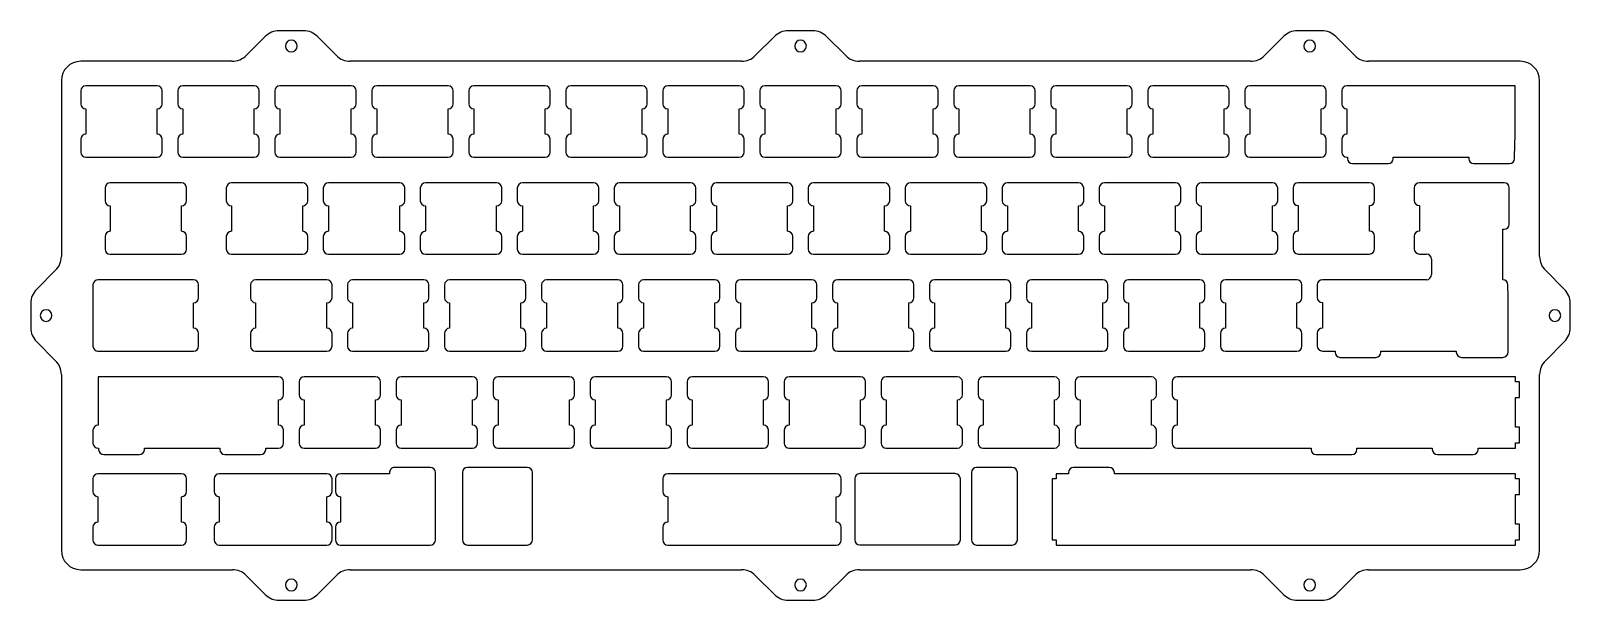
# Model space of a CAD drawing. Header units: millimetres. Extents: x -302 to 0, y -112 to 0.
import ezdxf

# ---------------------------------------------------------------- set-up
doc = ezdxf.new("R2010")
doc.units = ezdxf.units.MM

msp = doc.modelspace()

# ---------------------------------------------------------------- linework, layer by layer
at = {"color": 7, "linetype": 'Continuous'}
for p, q in [((-248.75, 0), (-253.6, 0)), ((-148.75, 0), (-153.6, 0)), ((-48.75, 0), (-53.6, 0)), ((-256.29, -1.12), (-259.97, -4.8)), ((-242.29, -4.88), (-246.06, -1.12)), ((-156.29, -1.12), (-160.06, -4.88)), ((-142.29, -4.88), (-146.06, -1.12)), ((-56.29, -1.12), (-60.06, -4.88)), ((-42.29, -4.88), (-46.06, -1.12)), ((-262.88, -6), (-292.54, -6)), ((-162.75, -6), (-239.6, -6)), ((-62.75, -6), (-139.6, -6)), ((-9.81, -6), (-39.6, -6)), ((-296.35, -9.81), (-296.35, -44.35)), ((-292.53, -11.82), (-292.53, -14.32)), ((-277.53, -10.82), (-291.53, -10.82)), ((-276.53, -14.32), (-276.53, -11.82)), ((-273.48, -11.82), (-273.48, -14.32)), ((-258.48, -10.82), (-272.48, -10.82)), ((-257.48, -14.32), (-257.48, -11.82)), ((-254.43, -11.82), (-254.43, -14.32)), ((-239.43, -10.82), (-253.43, -10.82)), ((-238.43, -14.32), (-238.43, -11.82)), ((-235.38, -11.82), (-235.38, -14.32)), ((-220.38, -10.82), (-234.38, -10.82)), ((-219.38, -14.32), (-219.38, -11.82)), ((-216.33, -11.82), (-216.33, -14.32)), ((-201.33, -10.82), (-215.33, -10.82)), ((-200.33, -14.32), (-200.33, -11.82)), ((-197.28, -11.82), (-197.28, -14.32)), ((-182.28, -10.82), (-196.28, -10.82)), ((-181.28, -14.32), (-181.28, -11.82)), ((-178.23, -11.82), (-178.23, -14.32)), ((-163.23, -10.82), (-177.23, -10.82)), ((-162.23, -14.32), (-162.23, -11.82)), ((-159.18, -11.82), (-159.18, -14.32)), ((-144.18, -10.82), (-158.18, -10.82)), ((-143.18, -14.32), (-143.18, -11.82)), ((-140.13, -11.82), (-140.13, -14.32)), ((-125.13, -10.82), (-139.13, -10.82)), ((-124.13, -14.32), (-124.13, -11.82)), ((-121.08, -11.82), (-121.08, -14.32)), ((-106.08, -10.82), (-120.08, -10.82)), ((-105.08, -14.32), (-105.08, -11.82)), ((-102.03, -11.82), (-102.03, -14.32)), ((-87.03, -10.82), (-101.03, -10.82)), ((-86.03, -14.32), (-86.03, -11.82)), ((-82.98, -11.82), (-82.98, -14.32)), ((-67.98, -10.82), (-81.98, -10.82)), ((-66.98, -14.32), (-66.98, -11.82)), ((-63.93, -11.82), (-63.93, -14.32)), ((-48.93, -10.82), (-62.93, -10.82)), ((-47.93, -14.32), (-47.93, -11.82)), ((-44.88, -11.82), (-44.88, -14.32)), ((-10.83, -10.82), (-43.88, -10.82)), ((-10.83, -20.32), (-10.83, -10.82)), ((-6, -44.35), (-6, -9.81)), ((-291.53, -15.32), (-291.53, -20.32)), ((-277.53, -20.32), (-277.53, -15.32)), ((-272.48, -15.32), (-272.48, -20.32)), ((-258.48, -20.32), (-258.48, -15.32)), ((-253.43, -15.32), (-253.43, -20.32)), ((-239.43, -20.32), (-239.43, -15.32)), ((-234.38, -15.32), (-234.38, -20.32)), ((-220.38, -20.32), (-220.38, -15.32)), ((-215.33, -15.32), (-215.33, -20.32)), ((-201.33, -20.32), (-201.33, -15.32)), ((-196.28, -15.32), (-196.28, -20.32)), ((-182.28, -20.32), (-182.28, -15.32)), ((-177.23, -15.32), (-177.23, -20.32)), ((-163.23, -20.32), (-163.23, -15.32)), ((-158.18, -15.32), (-158.18, -20.32)), ((-144.18, -20.32), (-144.18, -15.32)), ((-139.13, -15.32), (-139.13, -20.32)), ((-125.13, -20.32), (-125.13, -15.32)), ((-120.08, -15.32), (-120.08, -20.32)), ((-106.08, -20.32), (-106.08, -15.32)), ((-101.03, -15.32), (-101.03, -20.32)), ((-87.03, -20.32), (-87.03, -15.32)), ((-81.98, -15.32), (-81.98, -20.32)), ((-67.98, -20.32), (-67.98, -15.32)), ((-62.93, -15.32), (-62.93, -20.32)), ((-48.93, -20.32), (-48.93, -15.32)), ((-43.88, -15.32), (-43.88, -20.32)), ((-10.94, -24.82), (-10.83, -20.32)), ((-292.53, -21.32), (-292.53, -23.82)), ((-276.53, -23.82), (-276.53, -21.32)), ((-273.48, -21.32), (-273.48, -23.82)), ((-257.48, -23.82), (-257.48, -21.32)), ((-254.43, -21.32), (-254.43, -23.82)), ((-238.43, -23.82), (-238.43, -21.32)), ((-235.38, -21.32), (-235.38, -23.82)), ((-219.38, -23.82), (-219.38, -21.32)), ((-216.33, -21.32), (-216.33, -23.82)), ((-200.33, -23.82), (-200.33, -21.32)), ((-197.28, -21.32), (-197.28, -23.82)), ((-181.28, -23.82), (-181.28, -21.32)), ((-178.23, -21.32), (-178.23, -23.82)), ((-162.23, -23.82), (-162.23, -21.32)), ((-159.18, -21.32), (-159.18, -23.82)), ((-143.18, -23.82), (-143.18, -21.32)), ((-140.13, -21.32), (-140.13, -23.82)), ((-124.13, -23.82), (-124.13, -21.32)), ((-121.08, -21.32), (-121.08, -23.82)), ((-105.08, -23.82), (-105.08, -21.32)), ((-102.03, -21.32), (-102.03, -23.82)), ((-86.03, -23.82), (-86.03, -21.32)), ((-82.98, -21.32), (-82.98, -23.82)), ((-66.98, -23.82), (-66.98, -21.32)), ((-63.93, -21.32), (-63.93, -23.82)), ((-47.93, -23.82), (-47.93, -21.32)), ((-44.88, -21.32), (-44.88, -23.82)), ((-291.53, -24.82), (-277.53, -24.82)), ((-272.48, -24.82), (-258.48, -24.82)), ((-253.43, -24.82), (-239.43, -24.82)), ((-234.38, -24.82), (-220.38, -24.82)), ((-215.33, -24.82), (-201.33, -24.82)), ((-196.28, -24.82), (-182.28, -24.82)), ((-177.23, -24.82), (-163.23, -24.82)), ((-158.18, -24.82), (-144.18, -24.82)), ((-139.13, -24.82), (-125.13, -24.82)), ((-120.08, -24.82), (-106.08, -24.82)), ((-101.03, -24.82), (-87.03, -24.82)), ((-81.98, -24.82), (-67.98, -24.82)), ((-62.93, -24.82), (-48.93, -24.82)), ((-43.88, -24.82), (-43.76, -24.82)), ((-43.76, -24.82), (-43.76, -25.08)), ((-42.76, -26.08), (-35.76, -26.08)), ((-34.76, -24.82), (-19.94, -24.82)), ((-34.76, -25.08), (-34.76, -24.82)), ((-19.94, -24.82), (-19.94, -25.08)), ((-18.94, -26.08), (-11.94, -26.08)), ((-10.94, -25.08), (-10.94, -24.82)), ((-272.76, -29.88), (-286.76, -29.88)), ((-248.95, -29.88), (-262.95, -29.88)), ((-229.9, -29.88), (-243.9, -29.88)), ((-210.85, -29.88), (-224.85, -29.88)), ((-191.8, -29.88), (-205.8, -29.88)), ((-172.75, -29.88), (-186.75, -29.88)), ((-153.7, -29.88), (-167.7, -29.88)), ((-134.65, -29.88), (-148.65, -29.88)), ((-115.6, -29.88), (-129.6, -29.88)), ((-96.55, -29.88), (-110.55, -29.88)), ((-77.5, -29.88), (-91.5, -29.88)), ((-58.45, -29.88), (-72.45, -29.88)), ((-39.44, -29.85), (-53.44, -29.85)), ((-12.99, -29.85), (-29.63, -29.85)), ((-287.76, -30.88), (-287.76, -33.38)), ((-271.76, -33.38), (-271.76, -30.88)), ((-263.95, -30.88), (-263.95, -33.38)), ((-247.95, -33.38), (-247.95, -30.88)), ((-244.9, -30.88), (-244.9, -33.38)), ((-228.9, -33.38), (-228.9, -30.88)), ((-225.85, -30.88), (-225.85, -33.38)), ((-209.85, -33.38), (-209.85, -30.88)), ((-206.8, -30.88), (-206.8, -33.38)), ((-190.8, -33.38), (-190.8, -30.88)), ((-187.75, -30.88), (-187.75, -33.38)), ((-171.75, -33.38), (-171.75, -30.88)), ((-168.7, -30.88), (-168.7, -33.38)), ((-152.7, -33.38), (-152.7, -30.88)), ((-149.65, -30.88), (-149.65, -33.38)), ((-133.65, -33.38), (-133.65, -30.88)), ((-130.6, -30.88), (-130.6, -33.38)), ((-114.6, -33.38), (-114.6, -30.88)), ((-111.55, -30.88), (-111.55, -33.38)), ((-95.55, -33.38), (-95.55, -30.88)), ((-92.5, -30.88), (-92.5, -33.38)), ((-76.5, -33.38), (-76.5, -30.88)), ((-73.45, -30.88), (-73.45, -33.38)), ((-57.45, -33.38), (-57.45, -30.88)), ((-54.44, -30.85), (-54.44, -33.35)), ((-38.44, -33.35), (-38.44, -30.85)), ((-30.63, -30.85), (-30.63, -33.35)), ((-11.99, -37.97), (-11.99, -30.85)), ((-286.76, -34.38), (-286.76, -39.38)), ((-272.76, -39.38), (-272.76, -34.38)), ((-262.95, -34.38), (-262.95, -39.38)), ((-248.95, -39.38), (-248.95, -34.38)), ((-243.9, -34.38), (-243.9, -39.38)), ((-229.9, -39.38), (-229.9, -34.38)), ((-224.85, -34.38), (-224.85, -39.38)), ((-210.85, -39.38), (-210.85, -34.38)), ((-205.8, -34.38), (-205.8, -39.38)), ((-191.8, -39.38), (-191.8, -34.38)), ((-186.75, -34.38), (-186.75, -39.38)), ((-172.75, -39.38), (-172.75, -34.38)), ((-167.7, -34.38), (-167.7, -39.38)), ((-153.7, -39.38), (-153.7, -34.38)), ((-148.65, -34.38), (-148.65, -39.38)), ((-134.65, -39.38), (-134.65, -34.38)), ((-129.6, -34.38), (-129.6, -39.38)), ((-115.6, -39.38), (-115.6, -34.38)), ((-110.55, -34.38), (-110.55, -39.38)), ((-96.55, -39.38), (-96.55, -34.38)), ((-91.5, -34.38), (-91.5, -39.38)), ((-77.5, -39.38), (-77.5, -34.38)), ((-72.45, -34.38), (-72.45, -39.38)), ((-58.45, -39.38), (-58.45, -34.38)), ((-53.44, -34.35), (-53.44, -39.35)), ((-39.44, -39.35), (-39.44, -34.35)), ((-29.63, -34.35), (-29.63, -39.35)), ((-13.25, -48.9), (-13.25, -38.97)), ((-13.25, -38.97), (-12.99, -38.97)), ((-287.76, -40.38), (-287.76, -42.88)), ((-271.76, -42.88), (-271.76, -40.38)), ((-263.95, -40.38), (-263.95, -42.88)), ((-247.95, -42.88), (-247.95, -40.38)), ((-244.9, -40.38), (-244.9, -42.88)), ((-228.9, -42.88), (-228.9, -40.38)), ((-225.85, -40.38), (-225.85, -42.88)), ((-209.85, -42.88), (-209.85, -40.38)), ((-206.8, -40.38), (-206.8, -42.88)), ((-190.8, -42.88), (-190.8, -40.38)), ((-187.75, -40.38), (-187.75, -42.88)), ((-171.75, -42.88), (-171.75, -40.38)), ((-168.7, -40.38), (-168.7, -42.88)), ((-152.7, -42.88), (-152.7, -40.38)), ((-149.65, -40.38), (-149.65, -42.88)), ((-133.65, -42.88), (-133.65, -40.38)), ((-130.6, -40.38), (-130.6, -42.88)), ((-114.6, -42.88), (-114.6, -40.38)), ((-111.55, -40.38), (-111.55, -42.88)), ((-95.55, -42.88), (-95.55, -40.38)), ((-92.5, -40.38), (-92.5, -42.88)), ((-76.5, -42.88), (-76.5, -40.38)), ((-73.45, -40.38), (-73.45, -42.88)), ((-57.45, -42.88), (-57.45, -40.38)), ((-54.44, -40.35), (-54.44, -42.85)), ((-38.44, -42.85), (-38.44, -40.35)), ((-30.63, -40.35), (-30.63, -42.85)), ((-286.76, -43.88), (-272.76, -43.88)), ((-262.95, -43.88), (-248.95, -43.88)), ((-243.9, -43.88), (-229.9, -43.88)), ((-224.85, -43.88), (-210.85, -43.88)), ((-205.8, -43.88), (-191.8, -43.88)), ((-186.75, -43.88), (-172.75, -43.88)), ((-167.7, -43.88), (-153.7, -43.88)), ((-148.65, -43.88), (-134.65, -43.88)), ((-129.6, -43.88), (-115.6, -43.88)), ((-110.55, -43.88), (-96.55, -43.88)), ((-91.5, -43.88), (-77.5, -43.88)), ((-72.45, -43.88), (-58.45, -43.88)), ((-53.44, -43.85), (-39.44, -43.85)), ((-29.63, -43.85), (-28.25, -43.85)), ((-27.25, -44.85), (-27.25, -47.9)), ((-297.47, -47.04), (-301.23, -50.81)), ((-1.12, -50.81), (-4.88, -47.04)), ((-290.14, -49.93), (-290.14, -61.93)), ((-270.38, -48.93), (-289.14, -48.93)), ((-269.38, -52.43), (-269.38, -49.93)), ((-259.19, -49.93), (-259.19, -52.43)), ((-244.19, -48.93), (-258.19, -48.93)), ((-243.19, -52.43), (-243.19, -49.93)), ((-240.14, -49.93), (-240.14, -52.43)), ((-225.14, -48.93), (-239.14, -48.93)), ((-224.14, -52.43), (-224.14, -49.93)), ((-221.09, -49.93), (-221.09, -52.43)), ((-206.09, -48.93), (-220.09, -48.93)), ((-205.09, -52.43), (-205.09, -49.93)), ((-202.04, -49.93), (-202.04, -52.43)), ((-187.04, -48.93), (-201.04, -48.93)), ((-186.04, -52.43), (-186.04, -49.93)), ((-182.99, -49.93), (-182.99, -52.43)), ((-167.99, -48.93), (-181.99, -48.93)), ((-166.99, -52.43), (-166.99, -49.93)), ((-163.94, -49.93), (-163.94, -52.43)), ((-148.94, -48.93), (-162.94, -48.93)), ((-147.94, -52.43), (-147.94, -49.93)), ((-144.89, -49.93), (-144.89, -52.43)), ((-129.89, -48.93), (-143.89, -48.93)), ((-128.89, -52.43), (-128.89, -49.93)), ((-125.84, -49.93), (-125.84, -52.43)), ((-110.84, -48.93), (-124.84, -48.93)), ((-109.84, -52.43), (-109.84, -49.93)), ((-106.79, -49.93), (-106.79, -52.43)), ((-91.79, -48.93), (-105.79, -48.93)), ((-90.79, -52.43), (-90.79, -49.93)), ((-87.74, -49.93), (-87.74, -52.43)), ((-72.74, -48.93), (-86.74, -48.93)), ((-71.74, -52.43), (-71.74, -49.93)), ((-68.69, -49.93), (-68.69, -52.43)), ((-53.69, -48.93), (-67.69, -48.93)), ((-52.69, -52.43), (-52.69, -49.93)), ((-49.68, -49.9), (-49.68, -52.4)), ((-28.25, -48.9), (-48.68, -48.9)), ((-12.21, -52.42), (-12.25, -49.9)), ((-302.35, -53.5), (-302.35, -58.35)), ((-270.38, -58.43), (-270.38, -53.43)), ((-258.19, -53.43), (-258.19, -58.43)), ((-244.19, -58.43), (-244.19, -53.43)), ((-239.14, -53.43), (-239.14, -58.43)), ((-225.14, -58.43), (-225.14, -53.43)), ((-220.09, -53.43), (-220.09, -58.43)), ((-206.09, -58.43), (-206.09, -53.43)), ((-201.04, -53.43), (-201.04, -58.43)), ((-187.04, -58.43), (-187.04, -53.43)), ((-181.99, -53.43), (-181.99, -58.43)), ((-167.99, -58.43), (-167.99, -53.43)), ((-162.94, -53.43), (-162.94, -58.43)), ((-148.94, -58.43), (-148.94, -53.43)), ((-143.89, -53.43), (-143.89, -58.43)), ((-129.89, -58.43), (-129.89, -53.43)), ((-124.84, -53.43), (-124.84, -58.43)), ((-110.84, -58.43), (-110.84, -53.43)), ((-105.79, -53.43), (-105.79, -58.43)), ((-91.79, -58.43), (-91.79, -53.43)), ((-86.74, -53.43), (-86.74, -58.43)), ((-72.74, -58.43), (-72.74, -53.43)), ((-67.69, -53.43), (-67.69, -58.43)), ((-53.69, -58.43), (-53.69, -53.43)), ((-48.68, -53.4), (-48.68, -58.4)), ((-12.21, -62.9), (-12.21, -52.42)), ((0, -58.35), (0, -53.5)), ((-269.38, -61.93), (-269.38, -59.43)), ((-259.19, -59.43), (-259.19, -61.93)), ((-243.19, -61.93), (-243.19, -59.43)), ((-240.14, -59.43), (-240.14, -61.93)), ((-224.14, -61.93), (-224.14, -59.43)), ((-221.09, -59.43), (-221.09, -61.93)), ((-205.09, -61.93), (-205.09, -59.43)), ((-202.04, -59.43), (-202.04, -61.93)), ((-186.04, -61.93), (-186.04, -59.43)), ((-182.99, -59.43), (-182.99, -61.93)), ((-166.99, -61.93), (-166.99, -59.43)), ((-163.94, -59.43), (-163.94, -61.93)), ((-147.94, -61.93), (-147.94, -59.43)), ((-144.89, -59.43), (-144.89, -61.93)), ((-128.89, -61.93), (-128.89, -59.43)), ((-125.84, -59.43), (-125.84, -61.93)), ((-109.84, -61.93), (-109.84, -59.43)), ((-106.79, -59.43), (-106.79, -61.93)), ((-90.79, -61.93), (-90.79, -59.43)), ((-87.74, -59.43), (-87.74, -61.93)), ((-71.74, -61.93), (-71.74, -59.43)), ((-68.69, -59.43), (-68.69, -61.93)), ((-52.69, -61.93), (-52.69, -59.43)), ((-49.68, -59.4), (-49.68, -61.9)), ((-301.23, -61.04), (-297.47, -64.81)), ((-289.15, -62.93), (-270.38, -62.93)), ((-258.19, -62.93), (-244.19, -62.93)), ((-239.14, -62.93), (-225.14, -62.93)), ((-220.09, -62.93), (-206.09, -62.93)), ((-201.04, -62.93), (-187.04, -62.93)), ((-181.99, -62.93), (-167.99, -62.93)), ((-162.94, -62.93), (-148.94, -62.93)), ((-143.89, -62.93), (-129.89, -62.93)), ((-124.84, -62.93), (-110.84, -62.93)), ((-105.79, -62.93), (-91.79, -62.93)), ((-86.74, -62.93), (-72.74, -62.93)), ((-67.69, -62.93), (-53.69, -62.93)), ((-48.68, -62.9), (-46.18, -62.9)), ((-46.18, -62.9), (-46.18, -63.15)), ((-37.18, -62.9), (-22.37, -62.9)), ((-37.18, -63.15), (-37.18, -62.9)), ((-22.37, -62.9), (-22.37, -63.15)), ((-4.88, -64.81), (-1.12, -61.04)), ((-45.18, -64.15), (-38.18, -64.15)), ((-21.37, -64.15), (-13.25, -64.15)), ((-296.35, -67.5), (-296.35, -102.04)), ((-253.71, -67.98), (-289.14, -67.98)), ((-289.14, -67.98), (-289.14, -77.48)), ((-252.71, -71.48), (-252.71, -68.98)), ((-249.66, -68.98), (-249.66, -71.48)), ((-234.66, -67.98), (-248.66, -67.98)), ((-233.66, -71.48), (-233.66, -68.98)), ((-230.61, -68.98), (-230.61, -71.48)), ((-215.61, -67.98), (-229.61, -67.98)), ((-214.61, -71.48), (-214.61, -68.98)), ((-211.56, -68.98), (-211.56, -71.48)), ((-196.56, -67.98), (-210.56, -67.98)), ((-195.56, -71.48), (-195.56, -68.98)), ((-192.51, -68.98), (-192.51, -71.48)), ((-177.51, -67.98), (-191.51, -67.98)), ((-176.51, -71.48), (-176.51, -68.98)), ((-173.46, -68.98), (-173.46, -71.48)), ((-158.46, -67.98), (-172.46, -67.98)), ((-157.46, -71.48), (-157.46, -68.98)), ((-154.41, -68.98), (-154.41, -71.48)), ((-139.41, -67.98), (-153.41, -67.98)), ((-138.41, -71.48), (-138.41, -68.98)), ((-135.36, -68.98), (-135.36, -71.48)), ((-120.36, -67.98), (-134.36, -67.98)), ((-119.36, -71.48), (-119.36, -68.98)), ((-116.31, -68.98), (-116.31, -71.48)), ((-101.31, -67.98), (-115.31, -67.98)), ((-100.31, -71.48), (-100.31, -68.98)), ((-97.26, -68.98), (-97.26, -71.48)), ((-82.26, -67.98), (-96.26, -67.98)), ((-81.26, -71.48), (-81.26, -68.98)), ((-78.21, -68.98), (-78.21, -71.48)), ((-70, -67.96), (-77.21, -67.98)), ((-10.76, -67.96), (-70, -67.96)), ((-10.76, -68.96), (-10.76, -67.96)), ((-9.96, -68.96), (-10.76, -68.96)), ((-9.96, -72.06), (-9.96, -68.96)), ((-6, -102.04), (-6, -67.5)), ((-253.71, -77.48), (-253.71, -72.48)), ((-248.66, -72.48), (-248.66, -77.48)), ((-234.66, -77.48), (-234.66, -72.48)), ((-229.61, -72.48), (-229.61, -77.48)), ((-215.61, -77.48), (-215.61, -72.48)), ((-210.56, -72.48), (-210.56, -77.48)), ((-196.56, -77.48), (-196.56, -72.48)), ((-191.51, -72.48), (-191.51, -77.48)), ((-177.51, -77.48), (-177.51, -72.48)), ((-172.46, -72.48), (-172.46, -77.48)), ((-158.46, -77.48), (-158.46, -72.48)), ((-153.41, -72.48), (-153.41, -77.48)), ((-139.41, -77.48), (-139.41, -72.48)), ((-134.36, -72.48), (-134.36, -77.48)), ((-120.36, -77.48), (-120.36, -72.48)), ((-115.31, -72.48), (-115.31, -77.48)), ((-101.31, -77.48), (-101.31, -72.48)), ((-96.26, -72.48), (-96.26, -77.48)), ((-82.26, -77.48), (-82.26, -72.48)), ((-77.21, -72.48), (-77.21, -77.48)), ((-10.76, -72.06), (-9.96, -72.06)), ((-10.76, -77.86), (-10.76, -72.06)), ((-290.14, -78.48), (-290.14, -80.98)), ((-252.71, -80.98), (-252.71, -78.48)), ((-249.66, -78.48), (-249.66, -80.98)), ((-233.66, -80.98), (-233.66, -78.48)), ((-230.61, -78.48), (-230.61, -80.98)), ((-214.61, -80.98), (-214.61, -78.48)), ((-211.56, -78.48), (-211.56, -80.98)), ((-195.56, -80.98), (-195.56, -78.48)), ((-192.51, -78.48), (-192.51, -80.98)), ((-176.51, -80.98), (-176.51, -78.48)), ((-173.46, -78.48), (-173.46, -80.98)), ((-157.46, -80.98), (-157.46, -78.48)), ((-154.41, -78.48), (-154.41, -80.98)), ((-138.41, -80.98), (-138.41, -78.48)), ((-135.36, -78.48), (-135.36, -80.98)), ((-119.36, -80.98), (-119.36, -78.48)), ((-116.31, -78.48), (-116.31, -80.98)), ((-100.31, -80.98), (-100.31, -78.48)), ((-97.26, -78.48), (-97.26, -80.98)), ((-81.26, -80.98), (-81.26, -78.48)), ((-78.21, -78.48), (-78.21, -80.98)), ((-9.96, -77.86), (-10.76, -77.86)), ((-9.96, -80.96), (-9.96, -77.86)), ((-10.76, -80.96), (-9.96, -80.96)), ((-10.76, -81.96), (-10.76, -80.96)), ((-289.14, -81.98), (-289.03, -81.98)), ((-289.03, -81.98), (-289.03, -82.23)), ((-288.03, -83.23), (-281.03, -83.23)), ((-280.03, -81.98), (-265.21, -81.98)), ((-280.03, -82.23), (-280.03, -81.98)), ((-265.21, -81.98), (-265.21, -82.23)), ((-264.21, -83.23), (-257.21, -83.23)), ((-256.21, -81.98), (-253.71, -81.98)), ((-256.21, -82.23), (-256.21, -81.98)), ((-248.66, -81.98), (-234.66, -81.98)), ((-229.61, -81.98), (-215.61, -81.98)), ((-210.56, -81.98), (-196.56, -81.98)), ((-191.51, -81.98), (-177.51, -81.98)), ((-172.46, -81.98), (-158.46, -81.98)), ((-153.41, -81.98), (-139.41, -81.98)), ((-134.36, -81.98), (-120.36, -81.98)), ((-115.31, -81.98), (-101.31, -81.98)), ((-96.26, -81.98), (-82.26, -81.98)), ((-77.21, -81.98), (-63.21, -81.98)), ((-63.21, -81.98), (-58.16, -81.97)), ((-58.16, -81.97), (-50.9, -81.97)), ((-50.9, -81.97), (-50.9, -82.23)), ((-49.9, -83.23), (-42.9, -83.23)), ((-41.9, -81.97), (-27.09, -81.97)), ((-41.9, -82.23), (-41.9, -81.97)), ((-27.09, -81.97), (-27.09, -82.23)), ((-26.09, -83.23), (-19.09, -83.23)), ((-18.09, -81.97), (-10.76, -81.96)), ((-18.09, -82.23), (-18.09, -81.97)), ((-272.76, -87.02), (-289.15, -87.02)), ((-244.19, -87.02), (-265.33, -87.02)), ((-231.88, -87.02), (-241.52, -87.02)), ((-223.88, -85.77), (-230.88, -85.77)), ((-222.88, -100.02), (-222.88, -86.77)), ((-217.59, -86.77), (-217.59, -100.01)), ((-204.83, -85.77), (-216.59, -85.77)), ((-203.83, -100.01), (-203.83, -86.77)), ((-144.18, -87.03), (-177.23, -87.02)), ((-120.77, -86.99), (-139.53, -86.99)), ((-117.58, -86.77), (-117.58, -100.01)), ((-109.58, -85.77), (-116.58, -85.77)), ((-108.58, -100.01), (-108.58, -86.77)), ((-100.96, -87.01), (-100.96, -88.01)), ((-98.53, -87.02), (-100.96, -87.01)), ((-98.53, -86.77), (-98.53, -87.02)), ((-90.53, -85.77), (-97.53, -85.77)), ((-89.53, -87.02), (-89.53, -86.77)), ((-10.76, -87.01), (-89.53, -87.02)), ((-10.76, -88.01), (-10.76, -87.01)), ((-290.15, -88.02), (-290.15, -90.52)), ((-271.76, -90.52), (-271.76, -88.02)), ((-266.33, -88.02), (-266.33, -90.52)), ((-243.19, -90.52), (-243.19, -88.02)), ((-242.52, -88.02), (-242.52, -90.52)), ((-178.23, -88.02), (-178.23, -90.52)), ((-143.18, -90.53), (-143.18, -88.03)), ((-140.53, -87.99), (-140.53, -99.99)), ((-119.77, -99.99), (-119.77, -87.99)), ((-101.76, -88.01), (-101.76, -100.01)), ((-100.96, -88.01), (-101.76, -88.01)), ((-9.96, -88.01), (-10.76, -88.01)), ((-9.96, -91.11), (-9.96, -88.01)), ((-289.15, -91.52), (-289.15, -96.52)), ((-272.76, -96.52), (-272.76, -91.52)), ((-265.33, -91.52), (-265.33, -96.52)), ((-244.19, -96.52), (-244.19, -91.52)), ((-241.52, -91.52), (-241.52, -96.52)), ((-177.23, -91.52), (-177.23, -96.52)), ((-144.18, -96.53), (-144.18, -91.53)), ((-10.76, -91.11), (-9.96, -91.11)), ((-10.76, -96.91), (-10.76, -91.11)), ((-290.15, -97.52), (-290.15, -100.02)), ((-271.76, -100.02), (-271.76, -97.52)), ((-266.33, -97.52), (-266.33, -100.02)), ((-243.19, -100.02), (-243.19, -97.52)), ((-242.52, -97.52), (-242.52, -100.02)), ((-178.23, -97.52), (-178.23, -100.02)), ((-143.18, -100.03), (-143.18, -97.53)), ((-9.96, -96.91), (-10.76, -96.91)), ((-9.96, -100.01), (-9.96, -96.91)), ((-289.15, -101.02), (-272.76, -101.02)), ((-265.33, -101.02), (-244.19, -101.02)), ((-241.52, -101.02), (-223.88, -101.02)), ((-216.59, -101.01), (-204.83, -101.01)), ((-177.23, -101.02), (-144.18, -101.03)), ((-139.53, -100.99), (-120.77, -100.99)), ((-116.58, -101.01), (-109.58, -101.01)), ((-101.76, -100.01), (-100.96, -100.01)), ((-100.96, -100.01), (-100.96, -101.01)), ((-100.96, -101.01), (-10.76, -101.01)), ((-10.76, -100.01), (-9.96, -100.01)), ((-10.76, -101.01), (-10.76, -100.01)), ((-292.54, -105.85), (-262.75, -105.85)), ((-260.06, -106.97), (-256.29, -110.73)), ((-246.06, -110.73), (-242.29, -106.97)), ((-239.6, -105.85), (-162.75, -105.85)), ((-160.06, -106.97), (-156.29, -110.73)), ((-146.06, -110.73), (-142.29, -106.97)), ((-139.6, -105.85), (-62.75, -105.85)), ((-60.06, -106.97), (-56.29, -110.73)), ((-46.06, -110.73), (-42.29, -106.97)), ((-39.6, -105.85), (-9.81, -105.85)), ((-253.6, -111.85), (-248.75, -111.85)), ((-153.6, -111.85), (-148.75, -111.85)), ((-53.6, -111.85), (-48.75, -111.85))]:
    msp.add_line(p, q, dxfattribs=at)
for centre, radius, start, end in [((-148.75, -3.81), 3.81, 45, 90), ((-48.75, -3.81), 3.81, 45, 90), ((-253.6, -3.81), 3.81, 90, 135), ((-251.17, -3), 1.15, 0, 180), ((-251.17, -3), 1.15, 180, 0), ((-248.75, -3.81), 3.81, 45, 90), ((-153.6, -3.81), 3.81, 90, 135), ((-151.17, -3), 1.15, 0, 180), ((-151.17, -3), 1.15, 180, 0), ((-53.6, -3.81), 3.81, 90, 135), ((-51.17, -3), 1.15, 0, 180), ((-51.17, -3), 1.15, 180, 0), ((-292.54, -9.81), 3.81, 90, 180), ((-262.88, -1.89), 4.11, 270, 315), ((-239.6, -2.19), 3.81, 225, 270), ((-162.75, -2.19), 3.81, 270, 315), ((-139.6, -2.19), 3.81, 225, 270), ((-62.75, -2.19), 3.81, 270, 315), ((-39.6, -2.19), 3.81, 225, 270), ((-9.81, -9.81), 3.81, 0, 90), ((-291.53, -11.82), 1, 90, 180), ((-277.53, -11.82), 1, 0, 90), ((-272.48, -11.82), 1, 90, 180), ((-258.48, -11.82), 1, 0, 90), ((-253.43, -11.82), 1, 90, 180), ((-239.43, -11.82), 1, 0, 90), ((-234.38, -11.82), 1, 90, 180), ((-220.38, -11.82), 1, 0, 90), ((-215.33, -11.82), 1, 90, 180), ((-201.33, -11.82), 1, 0, 90), ((-196.28, -11.82), 1, 90, 180), ((-182.28, -11.82), 1, 0, 90), ((-177.23, -11.82), 1, 90, 180), ((-163.23, -11.82), 1, 0, 90), ((-158.18, -11.82), 1, 90, 180), ((-144.18, -11.82), 1, 0, 90), ((-139.13, -11.82), 1, 90, 180), ((-125.13, -11.82), 1, 0, 90), ((-120.08, -11.82), 1, 90, 180), ((-106.08, -11.82), 1, 0, 90), ((-101.03, -11.82), 1, 90, 180), ((-87.03, -11.82), 1, 0, 90), ((-81.98, -11.82), 1, 90, 180), ((-67.98, -11.82), 1, 0, 90), ((-62.93, -11.82), 1, 90, 180), ((-48.93, -11.82), 1, 0, 90), ((-43.88, -11.82), 1, 90, 180), ((-291.53, -14.32), 1, 180, 270), ((-277.53, -14.32), 1, 270, 0), ((-272.48, -14.32), 1, 180, 270), ((-258.48, -14.32), 1, 270, 0), ((-253.43, -14.32), 1, 180, 270), ((-239.43, -14.32), 1, 270, 0), ((-234.38, -14.32), 1, 180, 270), ((-220.38, -14.32), 1, 270, 0), ((-215.33, -14.32), 1, 180, 270), ((-201.33, -14.32), 1, 270, 0), ((-196.28, -14.32), 1, 180, 270), ((-182.28, -14.32), 1, 270, 0), ((-177.23, -14.32), 1, 180, 270), ((-163.23, -14.32), 1, 270, 0), ((-158.18, -14.32), 1, 180, 270), ((-144.18, -14.32), 1, 270, 0), ((-139.13, -14.32), 1, 180, 270), ((-125.13, -14.32), 1, 270, 0), ((-120.08, -14.32), 1, 180, 270), ((-106.08, -14.32), 1, 270, 0), ((-101.03, -14.32), 1, 180, 270), ((-87.03, -14.32), 1, 270, 0), ((-81.98, -14.32), 1, 180, 270), ((-67.98, -14.32), 1, 270, 0), ((-62.93, -14.32), 1, 180, 270), ((-48.93, -14.32), 1, 270, 0), ((-43.88, -14.32), 1, 180, 270), ((-291.53, -21.32), 1, 90, 180), ((-277.53, -21.32), 1, 0, 90), ((-272.48, -21.32), 1, 90, 180), ((-258.48, -21.32), 1, 0, 90), ((-253.43, -21.32), 1, 90, 180), ((-239.43, -21.32), 1, 0, 90), ((-234.38, -21.32), 1, 90, 180), ((-220.38, -21.32), 1, 0, 90), ((-215.33, -21.32), 1, 90, 180), ((-201.33, -21.32), 1, 0, 90), ((-196.28, -21.32), 1, 90, 180), ((-182.28, -21.32), 1, 0, 90), ((-177.23, -21.32), 1, 90, 180), ((-163.23, -21.32), 1, 0, 90), ((-158.18, -21.32), 1, 90, 180), ((-144.18, -21.32), 1, 0, 90), ((-139.13, -21.32), 1, 90, 180), ((-125.13, -21.32), 1, 0, 90), ((-120.08, -21.32), 1, 90, 180), ((-106.08, -21.32), 1, 0, 90), ((-101.03, -21.32), 1, 90, 180), ((-87.03, -21.32), 1, 0, 90), ((-81.98, -21.32), 1, 90, 180), ((-67.98, -21.32), 1, 0, 90), ((-62.93, -21.32), 1, 90, 180), ((-48.93, -21.32), 1, 0, 90), ((-43.88, -21.32), 1, 90, 180), ((-291.53, -23.82), 1, 180, 270), ((-277.53, -23.82), 1, 270, 0), ((-272.48, -23.82), 1, 180, 270), ((-258.48, -23.82), 1, 270, 0), ((-253.43, -23.82), 1, 180, 270), ((-239.43, -23.82), 1, 270, 0), ((-234.38, -23.82), 1, 180, 270), ((-220.38, -23.82), 1, 270, 0), ((-215.33, -23.82), 1, 180, 270), ((-201.33, -23.82), 1, 270, 0), ((-196.28, -23.82), 1, 180, 270), ((-182.28, -23.82), 1, 270, 0), ((-177.23, -23.82), 1, 180, 270), ((-163.23, -23.82), 1, 270, 0), ((-158.18, -23.82), 1, 180, 270), ((-144.18, -23.82), 1, 270, 0), ((-139.13, -23.82), 1, 180, 270), ((-125.13, -23.82), 1, 270, 0), ((-120.08, -23.82), 1, 180, 270), ((-106.08, -23.82), 1, 270, 0), ((-101.03, -23.82), 1, 180, 270), ((-87.03, -23.82), 1, 270, 0), ((-81.98, -23.82), 1, 180, 270), ((-67.98, -23.82), 1, 270, 0), ((-62.93, -23.82), 1, 180, 270), ((-48.93, -23.82), 1, 270, 0), ((-43.88, -23.82), 1, 180, 270), ((-42.76, -25.08), 1, 180, 270), ((-35.76, -25.08), 1, 270, 360), ((-18.94, -25.08), 1, 180, 270), ((-11.94, -25.08), 1, 270, 0), ((-286.76, -30.88), 1, 90, 180), ((-272.76, -30.88), 1, 0, 90), ((-262.95, -30.88), 1, 90, 180), ((-248.95, -30.88), 1, 0, 90), ((-243.9, -30.88), 1, 90, 180), ((-229.9, -30.88), 1, 0, 90), ((-224.85, -30.88), 1, 90, 180), ((-210.85, -30.88), 1, 0, 90), ((-205.8, -30.88), 1, 90, 180), ((-191.8, -30.88), 1, 0, 90), ((-186.75, -30.88), 1, 90, 180), ((-172.75, -30.88), 1, 0, 90), ((-167.7, -30.88), 1, 90, 180), ((-153.7, -30.88), 1, 0, 90), ((-148.65, -30.88), 1, 90, 180), ((-134.65, -30.88), 1, 0, 90), ((-129.6, -30.88), 1, 90, 180), ((-115.6, -30.88), 1, 0, 90), ((-110.55, -30.88), 1, 90, 180), ((-96.55, -30.88), 1, 0, 90), ((-91.5, -30.88), 1, 90, 180), ((-77.5, -30.88), 1, 0, 90), ((-72.45, -30.88), 1, 90, 180), ((-58.45, -30.88), 1, 0, 90), ((-53.44, -30.85), 1, 90, 180), ((-39.44, -30.85), 1, 0, 90), ((-29.63, -30.85), 1, 90, 180), ((-12.99, -30.85), 1, 0, 90), ((-286.76, -33.38), 1, 180, 270), ((-272.76, -33.38), 1, 270, 0), ((-262.95, -33.38), 1, 180, 270), ((-248.95, -33.38), 1, 270, 0), ((-243.9, -33.38), 1, 180, 270), ((-229.9, -33.38), 1, 270, 0), ((-224.85, -33.38), 1, 180, 270), ((-210.85, -33.38), 1, 270, 0), ((-205.8, -33.38), 1, 180, 270), ((-191.8, -33.38), 1, 270, 0), ((-186.75, -33.38), 1, 180, 270), ((-172.75, -33.38), 1, 270, 0), ((-167.7, -33.38), 1, 180, 270), ((-153.7, -33.38), 1, 270, 0), ((-148.65, -33.38), 1, 180, 270), ((-134.65, -33.38), 1, 270, 0), ((-129.6, -33.38), 1, 180, 270), ((-115.6, -33.38), 1, 270, 0), ((-110.55, -33.38), 1, 180, 270), ((-96.55, -33.38), 1, 270, 0), ((-91.5, -33.38), 1, 180, 270), ((-77.5, -33.38), 1, 270, 0), ((-72.45, -33.38), 1, 180, 270), ((-58.45, -33.38), 1, 270, 0), ((-53.44, -33.35), 1, 180, 270), ((-39.44, -33.35), 1, 270, 0), ((-29.63, -33.35), 1, 180, 270), ((-12.99, -37.97), 1, 270, 0), ((-286.76, -40.38), 1, 90, 180), ((-272.76, -40.38), 1, 0, 90), ((-262.95, -40.38), 1, 90, 180), ((-248.95, -40.38), 1, 0, 90), ((-243.9, -40.38), 1, 90, 180), ((-229.9, -40.38), 1, 0, 90), ((-224.85, -40.38), 1, 90, 180), ((-210.85, -40.38), 1, 0, 90), ((-205.8, -40.38), 1, 90, 180), ((-191.8, -40.38), 1, 0, 90), ((-186.75, -40.38), 1, 90, 180), ((-172.75, -40.38), 1, 0, 90), ((-167.7, -40.38), 1, 90, 180), ((-153.7, -40.38), 1, 0, 90), ((-148.65, -40.38), 1, 90, 180), ((-134.65, -40.38), 1, 0, 90), ((-129.6, -40.38), 1, 90, 180), ((-115.6, -40.38), 1, 0, 90), ((-110.55, -40.38), 1, 90, 180), ((-96.55, -40.38), 1, 0, 90), ((-91.5, -40.38), 1, 90, 180), ((-77.5, -40.38), 1, 0, 90), ((-72.45, -40.38), 1, 90, 180), ((-58.45, -40.38), 1, 0, 90), ((-53.44, -40.35), 1, 90, 180), ((-39.44, -40.35), 1, 360, 90), ((-29.63, -40.35), 1, 90, 180), ((-300.16, -44.35), 3.81, 315, 0), ((-286.76, -42.88), 1, 180, 270), ((-272.76, -42.88), 1, 270, 0), ((-262.95, -42.88), 1, 180, 270), ((-248.95, -42.88), 1, 270, 0), ((-243.9, -42.88), 1, 180, 270), ((-229.9, -42.88), 1, 270, 0), ((-224.85, -42.88), 1, 180, 270), ((-210.85, -42.88), 1, 270, 0), ((-205.8, -42.88), 1, 180, 270), ((-191.8, -42.88), 1, 270, 0), ((-186.75, -42.88), 1, 180, 270), ((-172.75, -42.88), 1, 270, 0), ((-167.7, -42.88), 1, 180, 270), ((-153.7, -42.88), 1, 270, 0), ((-148.65, -42.88), 1, 180, 270), ((-134.65, -42.88), 1, 270, 0), ((-129.6, -42.88), 1, 180, 270), ((-115.6, -42.88), 1, 270, 0), ((-110.55, -42.88), 1, 180, 270), ((-96.55, -42.88), 1, 270, 360), ((-91.5, -42.88), 1, 180, 270), ((-77.5, -42.88), 1, 270, 0), ((-72.45, -42.88), 1, 180, 270), ((-58.45, -42.88), 1, 270, 0), ((-53.44, -42.85), 1, 180, 270), ((-39.44, -42.85), 1, 270, 0), ((-29.63, -42.85), 1, 180, 270), ((-28.25, -44.85), 1, 0, 90), ((-2.19, -44.35), 3.81, 180, 225), ((-28.25, -47.9), 1, 270.0196, 360), ((-298.54, -53.5), 3.81, 135, 180), ((-289.14, -49.93), 1, 90, 180), ((-270.38, -49.93), 1, 0, 90), ((-258.19, -49.93), 1, 90, 180), ((-244.19, -49.93), 1, 0, 90), ((-239.14, -49.93), 1, 90, 180), ((-225.14, -49.93), 1, 0, 90), ((-220.09, -49.93), 1, 90, 180), ((-206.09, -49.93), 1, 0, 90), ((-201.04, -49.93), 1, 90, 180), ((-187.04, -49.93), 1, 0, 90), ((-181.99, -49.93), 1, 90, 180), ((-167.99, -49.93), 1, 0, 90), ((-162.94, -49.93), 1, 90, 180), ((-148.94, -49.93), 1, 0, 90), ((-143.89, -49.93), 1, 90, 180), ((-129.89, -49.93), 1, 0, 90), ((-124.84, -49.93), 1, 90, 180), ((-110.84, -49.93), 1, 0, 90), ((-105.79, -49.93), 1, 90, 180), ((-91.79, -49.93), 1, 0, 90), ((-86.74, -49.93), 1, 90, 180), ((-72.74, -49.93), 1, 0, 90), ((-67.69, -49.93), 1, 90, 180), ((-53.69, -49.93), 1, 0, 90), ((-48.68, -49.9), 1, 90, 180), ((-13.25, -49.9), 1, 0, 90), ((-3.81, -53.5), 3.81, 360, 45), ((-270.38, -52.43), 1, 270, 0), ((-258.19, -52.43), 1, 180, 270), ((-244.19, -52.43), 1, 270, 0), ((-239.14, -52.43), 1, 180, 270), ((-225.14, -52.43), 1, 270, 0), ((-220.09, -52.43), 1, 180, 270), ((-206.09, -52.43), 1, 270, 0), ((-201.04, -52.43), 1, 180, 270), ((-187.04, -52.43), 1, 270, 0), ((-181.99, -52.43), 1, 180, 270), ((-167.99, -52.43), 1, 270, 0), ((-162.94, -52.43), 1, 180, 270), ((-148.94, -52.43), 1, 270, 0), ((-143.89, -52.43), 1, 180, 270), ((-129.89, -52.43), 1, 270, 0), ((-124.84, -52.43), 1, 180, 270), ((-110.84, -52.43), 1, 270, 0), ((-105.79, -52.43), 1, 180, 270), ((-91.79, -52.43), 1, 270, 0), ((-86.74, -52.43), 1, 180, 270), ((-72.74, -52.43), 1, 270, 0), ((-67.69, -52.43), 1, 180, 270), ((-53.69, -52.43), 1, 270, 0), ((-48.68, -52.4), 1, 180, 270), ((-299.35, -55.93), 1.15, 0, 180), ((-299.35, -55.93), 1.15, 180, 0), ((-3, -55.93), 1.15, 0, 180), ((-3, -55.93), 1.15, 180, 0), ((-298.54, -58.35), 3.81, 180, 225), ((-270.38, -59.43), 1, 0, 90), ((-258.19, -59.43), 1, 90, 180), ((-244.19, -59.43), 1, 360, 90), ((-239.14, -59.43), 1, 90, 180), ((-225.14, -59.43), 1, 0, 90), ((-220.09, -59.43), 1, 90, 180), ((-206.09, -59.43), 1, 0, 90), ((-201.04, -59.43), 1, 90, 180), ((-187.04, -59.43), 1, 0, 90), ((-181.99, -59.43), 1, 90, 180), ((-167.99, -59.43), 1, 0, 90), ((-162.94, -59.43), 1, 90, 180), ((-148.94, -59.43), 1, 0, 90), ((-143.89, -59.43), 1, 90, 180), ((-129.89, -59.43), 1, 0, 90), ((-124.84, -59.43), 1, 90, 180), ((-110.84, -59.43), 1, 0, 90), ((-105.79, -59.43), 1, 90, 180), ((-91.79, -59.43), 1, 0, 90), ((-86.74, -59.43), 1, 90, 180), ((-72.74, -59.43), 1, 360, 90), ((-67.69, -59.43), 1, 90, 180), ((-53.69, -59.43), 1, 0, 90), ((-48.68, -59.4), 1, 90, 180), ((-3.81, -58.35), 3.81, 315, 0), ((-289.14, -61.93), 1, 179.9977, 269.4887), ((-270.38, -61.93), 1, 270, 0), ((-258.19, -61.93), 1, 180, 270), ((-244.19, -61.93), 1, 270, 0), ((-239.14, -61.93), 1, 180, 270), ((-225.14, -61.93), 1, 270, 0), ((-220.09, -61.93), 1, 180, 270), ((-206.09, -61.93), 1, 270, 0), ((-201.04, -61.93), 1, 180, 270), ((-187.04, -61.93), 1, 270, 0), ((-181.99, -61.93), 1, 180, 270), ((-167.99, -61.93), 1, 270, 0), ((-162.94, -61.93), 1, 180, 270), ((-148.94, -61.93), 1, 270, 0), ((-143.89, -61.93), 1, 180, 270), ((-129.89, -61.93), 1, 270, 0), ((-124.84, -61.93), 1, 180, 270), ((-110.84, -61.93), 1, 270, 0), ((-105.79, -61.93), 1, 180, 270), ((-91.79, -61.93), 1, 270, 0), ((-86.74, -61.93), 1, 180, 270), ((-72.74, -61.93), 1, 270, 360), ((-67.69, -61.93), 1, 180, 270), ((-53.69, -61.93), 1, 270, 0), ((-48.68, -61.9), 1, 180, 270), ((-45.18, -63.15), 1, 180, 270), ((-38.18, -63.15), 1, 270, 0), ((-21.37, -63.15), 1, 180, 270), ((-13.25, -63.09), 1.06, 270, 0), ((-13.25, -63.09), 1.06, 0, 10.593), ((-300.16, -67.5), 3.81, 0, 45), ((-2.19, -67.5), 3.81, 135, 180), ((-253.71, -68.98), 1, 0, 90), ((-248.66, -68.98), 1, 90, 180), ((-234.66, -68.98), 1, 0, 90), ((-229.61, -68.98), 1, 90, 180), ((-215.61, -68.98), 1, 0, 90), ((-210.56, -68.98), 1, 90, 180), ((-196.56, -68.98), 1, 0, 90), ((-191.51, -68.98), 1, 90, 180), ((-177.51, -68.98), 1, 0, 90), ((-172.46, -68.98), 1, 90, 180), ((-158.46, -68.98), 1, 0, 90), ((-153.41, -68.98), 1, 90, 180), ((-139.41, -68.98), 1, 0, 90), ((-134.36, -68.98), 1, 90, 180), ((-120.36, -68.98), 1, 0, 90), ((-115.31, -68.98), 1, 90, 180), ((-101.31, -68.98), 1, 360, 90), ((-96.26, -68.98), 1, 90, 180), ((-82.26, -68.98), 1, 0, 90), ((-77.21, -68.98), 1, 90, 180), ((-253.71, -71.48), 1, 270, 0), ((-248.66, -71.48), 1, 180, 270), ((-234.66, -71.48), 1, 270, 0), ((-229.61, -71.48), 1, 180, 270), ((-215.61, -71.48), 1, 270, 0), ((-210.56, -71.48), 1, 180, 270), ((-196.56, -71.48), 1, 270, 0), ((-191.51, -71.48), 1, 180, 270), ((-177.51, -71.48), 1, 270, 0), ((-172.46, -71.48), 1, 180, 270), ((-158.46, -71.48), 1, 270, 0), ((-153.41, -71.48), 1, 180, 270), ((-139.41, -71.48), 1, 270, 0), ((-134.36, -71.48), 1, 180, 270), ((-120.36, -71.48), 1, 270, 0), ((-115.31, -71.48), 1, 180, 270), ((-101.31, -71.48), 1, 270, 360), ((-96.26, -71.48), 1, 180, 270), ((-82.26, -71.48), 1, 270, 0), ((-77.21, -71.48), 1, 180, 270), ((-289.14, -78.48), 1, 90, 180), ((-253.71, -78.48), 1, 0, 90), ((-248.66, -78.48), 1, 90, 180), ((-234.66, -78.48), 1, 0, 90), ((-229.61, -78.48), 1, 90, 180), ((-215.61, -78.48), 1, 0, 90), ((-210.56, -78.48), 1, 90, 180), ((-196.56, -78.48), 1, 360, 90), ((-191.51, -78.48), 1, 90, 180), ((-177.51, -78.48), 1, 0, 90), ((-172.46, -78.48), 1, 90, 180), ((-158.46, -78.48), 1, 0, 90), ((-153.41, -78.48), 1, 90, 180), ((-139.41, -78.48), 1, 0, 90), ((-134.36, -78.48), 1, 90, 180), ((-120.36, -78.48), 1, 0, 90), ((-115.31, -78.48), 1, 90, 180), ((-101.31, -78.48), 1, 0, 90), ((-96.26, -78.48), 1, 90, 180), ((-82.26, -78.48), 1, 0, 90), ((-77.21, -78.48), 1, 90, 180), ((-289.14, -80.98), 1, 180, 270), ((-253.71, -80.98), 1, 270, 0), ((-248.66, -80.98), 1, 180, 270), ((-234.66, -80.98), 1, 270, 0), ((-229.61, -80.98), 1, 180, 270), ((-215.61, -80.98), 1, 270, 0), ((-210.56, -80.98), 1, 180, 270), ((-196.56, -80.98), 1, 270, 360), ((-191.51, -80.98), 1, 180, 270), ((-177.51, -80.98), 1, 270, 0), ((-172.46, -80.98), 1, 180, 270), ((-158.46, -80.98), 1, 270, 360), ((-153.41, -80.98), 1, 180, 270), ((-139.41, -80.98), 1, 270, 0), ((-134.36, -80.98), 1, 180, 270), ((-120.36, -80.98), 1, 270, 0), ((-115.31, -80.98), 1, 180, 270), ((-101.31, -80.98), 1, 270, 0), ((-96.26, -80.98), 1, 180, 270), ((-82.26, -80.98), 1, 270, 0), ((-77.21, -80.98), 1, 180, 270), ((-288.03, -82.23), 1, 180, 270), ((-281.03, -82.23), 1, 270, 0), ((-264.21, -82.23), 1, 180, 270), ((-257.21, -82.23), 1, 270, 0), ((-49.9, -82.23), 1, 180, 270), ((-42.9, -82.23), 1, 270, 0), ((-26.09, -82.23), 1, 180, 270), ((-19.09, -82.23), 1, 270, 360), ((-289.15, -88.02), 1, 90, 180), ((-272.76, -88.02), 1, 0, 90), ((-265.33, -88.02), 1, 90, 180), ((-244.19, -88.02), 1, 0, 90), ((-241.52, -88.02), 1, 90, 180), ((-230.86, -86.81), 1.04, 90.8692, 191.9212), ((-223.88, -86.77), 1, 0, 90), ((-216.59, -86.77), 1, 90, 180), ((-204.83, -86.77), 1, 0, 90), ((-177.23, -88.02), 1, 90, 180), ((-144.18, -88.03), 1, 0, 90), ((-139.53, -87.99), 1, 90, 180), ((-120.77, -87.99), 1, 0, 90), ((-116.58, -86.77), 1, 90, 180), ((-109.58, -86.77), 1, 0, 90), ((-97.53, -86.77), 1, 90, 180), ((-90.53, -86.77), 1, 0, 90), ((-289.15, -90.52), 1, 180, 270), ((-272.76, -90.52), 1, 270, 0), ((-265.33, -90.52), 1, 180, 270), ((-244.19, -90.52), 1, 270, 0), ((-241.52, -90.52), 1, 180, 270), ((-177.23, -90.52), 1, 180, 270), ((-144.18, -90.53), 1, 270, 0), ((-289.15, -97.52), 1, 90, 180), ((-272.76, -97.52), 1, 0, 90), ((-265.33, -97.52), 1, 90, 180), ((-244.19, -97.52), 1, 0, 90), ((-241.52, -97.52), 1, 90, 180), ((-177.23, -97.52), 1, 90, 180), ((-144.18, -97.53), 1, 0, 90), ((-292.54, -102.04), 3.81, 180, 270), ((-289.15, -100.02), 1, 180, 270), ((-272.76, -100.02), 1, 270, 0), ((-265.33, -100.02), 1, 180, 270), ((-244.19, -100.02), 1, 270, 0), ((-241.52, -100.02), 1, 180, 270), ((-223.88, -100.02), 1, 270, 0), ((-216.59, -100.01), 1, 180, 270), ((-204.83, -100.01), 1, 270, 0), ((-177.23, -100.02), 1, 180, 270), ((-144.18, -100.03), 1, 270, 0), ((-139.53, -99.99), 1, 180, 270), ((-120.77, -99.99), 1, 270, 0), ((-116.58, -100.01), 1, 180, 270), ((-109.58, -100.01), 1, 270, 0), ((-9.81, -102.04), 3.81, 270, 0), ((-262.75, -109.66), 3.81, 45, 90), ((-251.17, -108.85), 1.15, 0, 180), ((-239.6, -109.66), 3.81, 90, 135), ((-162.75, -109.66), 3.81, 45, 90), ((-151.17, -108.85), 1.15, 0, 180), ((-139.6, -109.66), 3.81, 90, 135), ((-62.75, -109.66), 3.81, 45, 90), ((-51.17, -108.85), 1.15, 0, 180), ((-39.6, -109.66), 3.81, 90, 135), ((-253.6, -108.04), 3.81, 225, 270), ((-251.17, -108.85), 1.15, 180, 0), ((-248.75, -108.04), 3.81, 270, 315), ((-153.6, -108.04), 3.81, 225, 270), ((-151.17, -108.85), 1.15, 180, 0), ((-148.75, -108.04), 3.81, 270, 315), ((-53.6, -108.04), 3.81, 225, 270), ((-51.17, -108.85), 1.15, 180, 0), ((-48.75, -108.04), 3.81, 270, 315)]:
    msp.add_arc(centre, radius, start, end, dxfattribs=at)

doc.saveas('drawing.dxf')
